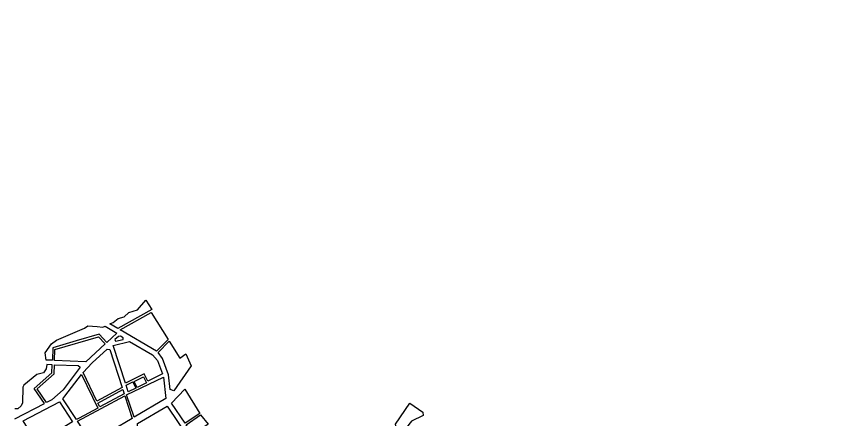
# Model space of a CAD drawing. Extents: x 407811 to 416949, y 4498993 to 4508589.
# Drawn here: x 413601 to 415444, y 4501643 to 4502559 of the extents above; entities that cross this region are included whole.
import ezdxf

# ---------------------------------------------------------------- set-up
doc = ezdxf.new("R2010")
doc.units = 0
doc.header["$LTSCALE"] = 40
doc.header["$MEASUREMENT"] = 0
doc.layers.add('Images', color=253, linetype='CONTINUOUS')
doc.layers.add('υπόλοιπο θεσσαλονίκης', color=7, linetype='CONTINUOUS')
picture_1 = doc.add_image_def('image1.tif', size_in_pixel=(10278, 10088))

msp = doc.modelspace()

# ---------------------------------------------------------------- linework, layer by layer
at = {"layer": 'υπόλοιπο θεσσαλονίκης', "linetype": 'Continuous'}
msp.add_line((413798.6, 4501852.5), (413803.8, 4501855.1), dxfattribs=at)
for points in [[(413832.5, 4501849.9), (413814.6, 4501860.4), (413821.8, 4501863.6), (413833, 4501872.9), (413846.5, 4501876.3), (413857.2, 4501886.5), (413876.8, 4501892), (413896.4, 4501913.9), (413896.4, 4501913.9), (413909.6, 4501893), (413832.5, 4501849.9)], [(413920.2, 4501798.5), (413837.5, 4501847), (413907.9, 4501886.4), (413907.9, 4501886.4), (413946.7, 4501825), (413920.2, 4501798.5)], [(413803.8, 4501855.1), (413830.4, 4501839.6), (413807.3, 4501818.4), (413790.3, 4501836.9), (413790.3, 4501836.9), (413737.6, 4501821.6), (413684.8, 4501806.1), (413683.6, 4501777.6), (413669.6, 4501778.1), (413667.6, 4501794.5), (413681.9, 4501814.8), (413693.3, 4501823.2), (413757, 4501850.9), (413763.9, 4501856.2), (413763.9, 4501856.2), (413785.5, 4501854.5), (413798.6, 4501852.5)], [(413759.5, 4501774.4), (413688.6, 4501777.4), (413689.6, 4501802.3), (413788.8, 4501831.2), (413788.8, 4501831.2), (413803.6, 4501815), (413759.5, 4501774.4)], [(413849.7, 4501725.9), (413821.6, 4501811.4), (413859.1, 4501820.4), (413859.1, 4501820.4), (413910.9, 4501790.1), (413922.7, 4501777.3), (413934, 4501746.9), (413900.3, 4501730.6), (413892.5, 4501746.6), (413892.5, 4501746.6), (413849.7, 4501725.9)], [(413827.5, 4501821.1), (413844.3, 4501825.1), (413844.9, 4501828.8), (413838.6, 4501832.5), (413838.6, 4501832.5), (413833.8, 4501832), (413825.7, 4501824.5), (413827.5, 4501821.1)], [(413959.5, 4501708.3), (413951.2, 4501711.6), (413947.5, 4501745), (413933.8, 4501781.9), (413924, 4501795.3), (413949.4, 4501820.7), (413949.4, 4501820.7), (413973.7, 4501782.2), (413987.4, 4501792.4), (413987.4, 4501792.4), (413999.5, 4501764.8), (413959.5, 4501708.3)], [(413785.1, 4501685.2), (413753.6, 4501749.8), (413774.3, 4501771.7), (413808.5, 4501803.2), (413808.5, 4501803.2), (413814, 4501801.9), (413842.2, 4501715.9), (413785.1, 4501685.2)], [(413598.4, 4501644.4), (413666, 4501679.2), (413642.2, 4501713.9), (413682.7, 4501749.2), (413683.4, 4501767.6), (413670.8, 4501768.1), (413670.8, 4501768.1), (413669.6, 4501758.1), (413663.6, 4501749.1), (413648.6, 4501745.5), (413619.1, 4501721.1), (413616.5, 4501716.6), (413615.6, 4501681.2), (413612.7, 4501674.4), (413605.1, 4501667.8), (413598, 4501667.1)], [(413670.5, 4501681.5), (413648.8, 4501713.1), (413687.5, 4501746.8), (413688.4, 4501767.4), (413688.4, 4501767.4), (413742.4, 4501766.1), (413747, 4501761.8), (413708.1, 4501710.7), (413682.7, 4501687.7), (413670.5, 4501681.5)], [(413738.3, 4501643), (413707.7, 4501690.2), (413712.1, 4501696.1), (413749.8, 4501745.6), (413749.8, 4501745.6), (413787.1, 4501669.3), (413744.5, 4501646.4), (413738.3, 4501643)], [(413856.1, 4501706.2), (413851.3, 4501721.1), (413866.6, 4501728.5), (413866.6, 4501728.5), (413873.4, 4501714.6), (413856.1, 4501706.2)], [(413869.8, 4501648.5), (413852.4, 4501699.2), (413936, 4501739.6), (413936, 4501739.6), (413941.4, 4501690.6), (413869.8, 4501648.5)], [(413876.1, 4501715.9), (413869.3, 4501729.8), (413890.9, 4501740.2), (413890.9, 4501740.2), (413897.7, 4501726.4), (413876.1, 4501715.9)], [(413791.7, 4501671.8), (413787.3, 4501680.7), (413843.8, 4501711.1), (413843.8, 4501711.1), (413846.9, 4501701.5), (413791.7, 4501671.8)], [(413985.3, 4501634.6), (413954.2, 4501680.6), (413984.6, 4501712.4), (413984.6, 4501712.4), (414018.6, 4501657.2), (413985.3, 4501634.6)], [(413771.7, 4501591.9), (413740.8, 4501639.3), (413848.3, 4501697.1), (413848.3, 4501697.1), (413865.2, 4501645.9), (413818.8, 4501618.6), (413771.7, 4501591.9)], [(413649.1, 4501588.8), (413617.1, 4501640.5), (413700, 4501683.2), (413700, 4501683.2), (413729.7, 4501637.7), (413649.1, 4501588.8)], [(413876.5, 4501590.6), (413877.2, 4501634.3), (413944.3, 4501673.7), (413944.3, 4501673.7), (413996.1, 4501597.1), (413992.3, 4501591.6), (413876.5, 4501590.6)], [(414471.7, 4501603.9), (414467.9, 4501607), (414463.8, 4501632.9), (414496.1, 4501680.7), (414496.1, 4501680.7), (414525.6, 4501659.6), (414526.6, 4501652.3), (414499.8, 4501639.4), (414471.7, 4501603.9)], [(414002.6, 4501608.9), (413987.5, 4501631.3), (414020.6, 4501653.7), (414020.6, 4501653.7), (414038, 4501632.9), (414002.6, 4501608.9)]]:
    msp.add_lwpolyline(points, dxfattribs=at)

# ---------------------------------------------------------------- pictures from other files: only their frames are drawn
at = {"layer": 'Images'}
image = msp.add_image(picture_1, insert=(408162.9, 4500066.6), size_in_units=(8684, 8523.4), rotation=-0.6923, dxfattribs=at)
image.dxf.flags = 15

doc.saveas('drawing.dxf')
